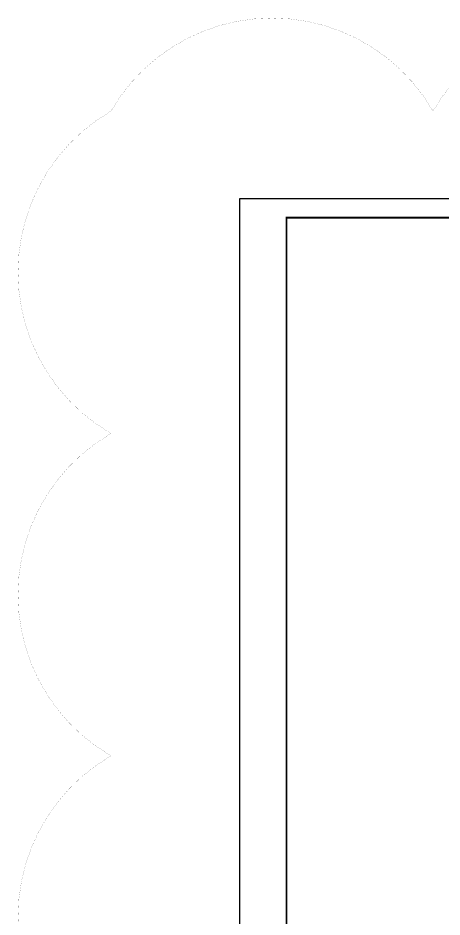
# Model space of a CAD drawing. Extents: x -1058961 to 23600, y -449123 to 2751847.
# Drawn here: x -243321 to -220797, y -336238 to -288536 of the extents above; entities that cross this region are included whole.
import ezdxf

# ---------------------------------------------------------------- set-up
doc = ezdxf.new("R2010")
doc.units = 0
doc.header["$LTSCALE"] = 1000
doc.layers.get('0').update_dxf_attribs({"linetype": 'CONTINUOUS'})
doc.layers.add('-TK', color=7, linetype='CONTINUOUS')
doc.layers.add('水平筋标注', color=7, linetype='CONTINUOUS')

# ---------------------------------------------------------------- blocks, each defined once
blk = doc.blocks.new('A1')
blk.add_lwpolyline([(0, 59400), (0, 0), (84100, 0), (84100, 59400)], close=True)
at = {"const_width": 100}
blk.add_lwpolyline([(2500, 58400), (2500, 1000), (83100, 1000), (83100, 58400)], close=True, dxfattribs=at)

msp = doc.modelspace()

# ---------------------------------------------------------------- linework, layer by layer
at = {"layer": '水平筋标注', "const_width": 5}
msp.add_lwpolyline([(-238381.15, -293475.97, -0.57735027), (-221276.2, -293475.97, -0.57735027), (-204171.25, -293475.97, -0.57735027), (-187066.31, -293475.97, -0.57735027), (-169961.36, -293475.97, -0.57735027), (-152856.41, -293475.97, -0.57735027), (-135751.46, -293475.97, -0.57735027), (-135751.46, -310580.91, -0.57735027), (-135751.46, -327685.86, -0.57735027), (-135751.46, -344790.81, -0.57735027), (-135751.46, -361895.76, -0.57735027), (-135751.46, -379000.71, -0.57735027), (-152856.41, -379000.71, -0.57735027), (-169961.36, -379000.71, -0.57735027), (-187066.31, -379000.71, -0.57735027), (-204171.25, -379000.71, -0.57735027), (-221276.2, -379000.71, -0.57735027), (-238381.15, -379000.71, -0.57735027), (-238381.15, -361895.76, -0.57735027), (-238381.15, -344790.81, -0.57735027), (-238381.15, -327685.86, -0.57735027), (-238381.15, -310580.91, -0.57735027), (-238381.15, -293475.97, -0.57735027), (-238381.15, -293475.97, -0.57735027)], format="xyb", dxfattribs=at)

# ---------------------------------------------------------------- block references
at = {"layer": '-TK'}
msp.add_blockref('A1', (-231559.17, -357526.42), dxfattribs=at)

doc.saveas('drawing.dxf')
